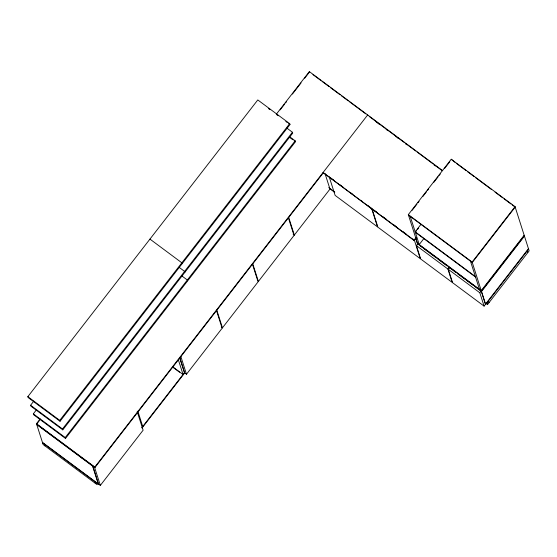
<?xml version="1.0" encoding="UTF-8"?>
<svg xmlns="http://www.w3.org/2000/svg" width="557" height="557" viewBox="0 0 557 557"><rect width="100%" height="100%" fill="white"/><g stroke="black" fill="none" stroke-linecap="round" stroke-linejoin="round"><path stroke-width="0.84" d="M27.85 396.661L257.787 99.94L289.696 123.654L289.974 124.538L60.038 421.259L28.135 397.545L27.85 396.661L59.752 420.375L60.038 421.259M286.89 128.124L292.432 132.246L292.717 133.13L62.781 429.851L30.872 406.137L30.593 405.252L33.775 401.137M289.626 136.716L295.175 140.837L295.461 141.722L65.517 438.443L33.615 414.728L33.336 413.844L36.518 409.729M96.619 482.975L97.162 484.694L43.126 444.528L36.483 423.71L40.215 418.899M276.3 114.241L309.344 71.602L442.718 170.734M39.289 420.716L36.623 424.156L94.948 467.504L323.575 172.482M280.171 109.868L284.439 104.368M285.504 102.996L286.57 101.618M292.432 94.056L301.052 82.93M304.686 78.238L309.483 72.048L309.344 71.602M59.752 420.375L289.696 123.654M62.781 429.851L62.495 428.967L292.432 132.246M65.517 438.443L65.239 437.558L295.175 140.837M94.948 467.504L94.808 467.065L367.669 114.958L367.808 115.396M141.805 427.685L184.423 372.696M142.021 428.034L184.562 373.134L179.521 357.343M92.629 465.506L98.547 484.061L100.344 485.398L143.114 430.206L137.189 411.644M179.807 357.559L184.701 372.891L186.491 374.227L222.132 328.233L216.471 310.479M221.247 326.945L222.438 327.836L258.079 281.849L252.418 264.095M293.135 234.177L294.333 235.061L329.974 189.074L325.086 173.742M417.861 244.544L408.316 214.633L451.24 159.246L515.051 206.675L529.15 250.859L487.605 304.463L486.219 303.433M412.166 210.288L416.935 204.134M417.994 202.769L419.059 201.397M422.763 196.614L426.474 191.824M427.532 190.459L428.598 189.095M433.896 182.25L438.136 176.785M439.195 175.413L440.253 174.049M444.493 168.576L449.791 161.739M421.001 224.304L415.174 231.823L475.393 276.585M416.371 230.897L415.313 232.269L475.532 277.024M417.437 229.533L418.495 228.161M416.358 237.881L414.227 240.624L414.088 240.178L416.211 237.435M371.979 208.631L377.904 227.186L420.277 258.685L414.352 240.123L415.731 238.347L417.792 244.802M416.413 245.623L447.919 269.045L452.18 282.399L420.674 258.977L416.413 245.623L417.792 243.848M424.002 238.389L419.233 244.544L410.251 216.408M447.919 269.045L449.297 267.263M484.082 306.113L479.821 292.759L481.206 290.977L485.467 304.331L484.082 306.113L452.576 282.691L448.315 269.337L449.694 267.562M528.6 249.139L485.683 304.526L472.127 262.062L515.051 206.675M524.165 235.249L481.248 290.636L417.437 243.207M524.311 235.688L481.387 291.074L417.576 243.646M524.45 236.133L481.527 291.52L474.592 286.361M485.537 304.087L528.461 248.701M454.846 162.268L451.24 159.246M456.239 163.298L465.944 170.512M467.33 171.542L474.272 176.701M475.657 177.732L491.608 189.589M495.076 192.165L502.706 197.839M504.092 198.87L511.027 204.022M512.412 205.053L515.19 207.113L472.266 262.5L408.462 215.079M312.957 74.631L320.595 80.305M321.981 81.336L328.929 86.495M330.315 87.533L340.035 94.753M341.427 95.79L348.369 100.949M349.754 101.98L365.726 113.851M369.2 116.434L376.845 122.115M378.161 123.097L385.179 128.312M386.509 129.294L396.299 136.576M397.635 137.565L404.64 142.773M406.025 143.803L415.759 151.038M417.109 152.04L433.13 163.946M434.495 164.963L442.161 170.665M376.219 121.983L378.997 124.051M385.952 129.224L387.345 130.254M395.693 136.458L398.471 138.526M405.426 143.699L406.819 144.729M433.945 164.893L435.33 165.923M268.474 108.559L269.86 109.59M276.794 114.742L278.187 115.772M285.811 121.447L287.203 122.477M288.589 123.508L289.974 124.538M408.316 214.633L472.127 262.062M289.912 137.6L292.683 139.661M294.075 140.691L295.461 141.722M330.593 177.871L334.068 180.454M339.631 184.583L343.098 187.166M350.047 192.332L352.825 194.393M361.159 200.59L362.551 201.62M367.411 205.234L371.582 208.332L377.507 226.894L335.133 195.396L329.208 176.841M374.06 210.177L377.535 212.76M382.401 216.374L386.565 219.472M393.514 224.638L396.292 226.699M402.544 231.35L406.018 233.933M412.967 239.092L414.352 240.123M414.088 240.178L323.06 172.524L414.227 240.624M420.493 246.152L421.879 247.183M423.264 248.213L427.428 251.304M428.813 252.342L436.444 258.009M437.83 259.04L446.846 265.745M448.239 266.775L455.863 272.443M457.255 273.473L464.879 279.148M466.272 280.178L473.206 285.33M448.315 269.337L479.821 292.759M328.741 187.542L334.799 192.047M329.389 188.363L334.249 191.97M149.944 239.099L181.854 262.813L182.132 263.698M179.048 267.283L184.597 271.405L184.875 272.289M181.784 275.875L187.333 279.997L187.618 280.881M172.573 366.694L183.044 374.478L178.4 359.933M172.684 367.112L179.591 372.25M30.593 405.252L62.495 428.967M33.336 413.844L65.239 437.558M36.483 423.71L94.808 467.065M36.762 424.594L92.601 466.091M42.436 442.369L98.269 483.866M42.576 442.808L98.408 484.305L92.455 465.652M527.221 250.922L527.771 252.641M488.44 300.968L488.99 302.688M487.062 302.75L487.605 304.463M470.47 261.17L479.452 289.299M288.672 217.314L294.333 235.061M288.366 217.71L294.026 235.458L258.385 281.452L252.725 263.698M216.777 310.089L222.438 327.836M180.83 356.473L186.491 374.227M137.83 411.15L142.724 426.502M94.418 466.836L100.344 485.398M94.822 481.638L95.372 483.358M81.489 457.499L81.628 457.945M47.589 432.302L47.735 432.747M44.372 444.145L44.922 445.858"/></g></svg>
